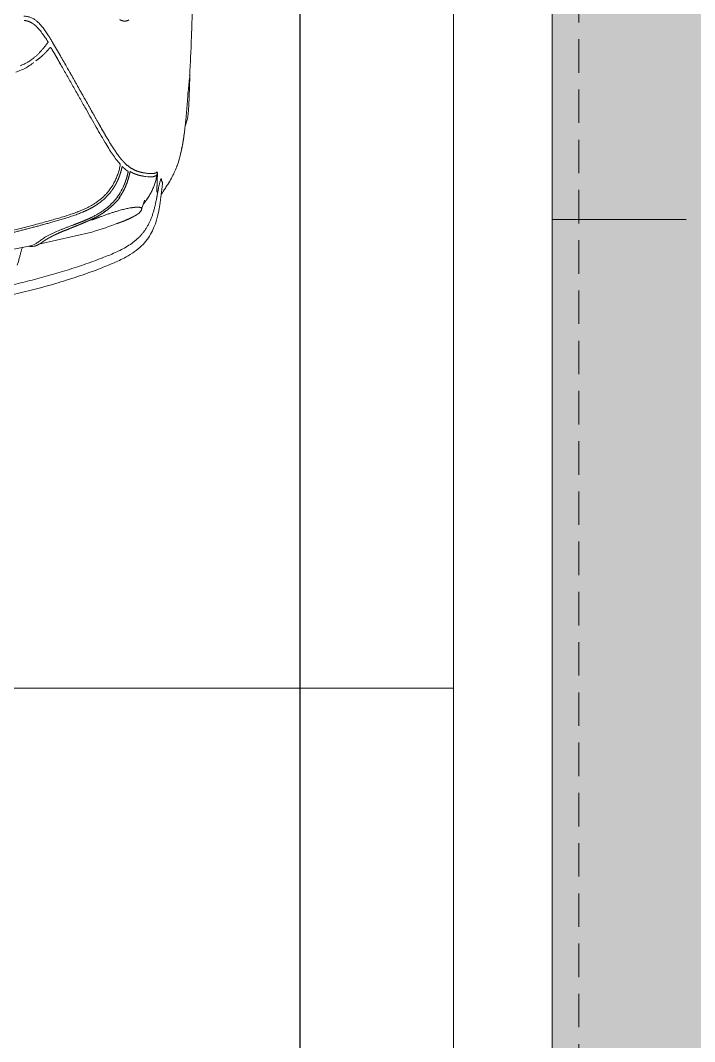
# Model space of a CAD drawing. Extents: x -2012 to 34975, y -1043 to 8321.
# Drawn here: x 33743.7 to 33869.4, y 1841.1 to 2031.6 of the extents above; entities that cross this region are included whole.
import ezdxf
from ezdxf.xclip import XClip

# ---------------------------------------------------------------- set-up
doc = ezdxf.new("R2010")
doc.units = 0
doc.header["$LTSCALE"] = 25
doc.header["$XCLIPFRAME"] = 0
doc.linetypes.add('HIDDEN', pattern=[0.375, 0.25, -0.125])
doc.layers.get('0').update_dxf_attribs({"color": 9, "lineweight": 9})
for name, color, linetype, lineweight in [('04', 9, 'Continuous', 9), ('05G', 8, 'Continuous', 9), ('06A', 9, 'Continuous', 9), ('06D', 9, 'Continuous', 9), ('E-KABLO', 7, 'Continuous', 30)]:
    doc.layers.add(name, color=color, linetype=linetype, lineweight=lineweight)

# ---------------------------------------------------------------- blocks, each defined once
blk = doc.blocks.new('p-araba-polo')
at = {"extrusion": (0, 0, -1)}
for p, q in [((3.4804, 0.8048), (3.4804, 0.8048)), ((3.6419, 0.7275), (3.6419, 0.7275)), ((3.7514, 0.624), (3.7743, 0.5251)), ((3.4392, 0.5659), (3.4392, 0.5659)), ((3.7299, 0.546), (3.7299, 0.546))]:
    blk.add_line(p, q, dxfattribs=at)
at = {"flags": 128}
for points in [[(3.6558, 0.7538), (3.6563, 0.7542), (3.6566, 0.7545), (3.6574, 0.7549)], [(3.6574, 0.7549), (3.6583, 0.7553), (3.6593, 0.7556), (3.6605, 0.7556)], [(3.7308, 0.6835), (3.732, 0.6804), (3.7332, 0.6772), (3.7345, 0.6739)]]:
    blk.add_lwpolyline(points, dxfattribs=at)
for points, degree, knots in [([(3.46, 0.8061), (3.4566, 0.8063), (3.4499, 0.8067), (3.4362, 0.8075), (3.4129, 0.8086), (3.3796, 0.8099), (3.339, 0.8111), (3.2984, 0.812), (3.2603, 0.8127), (3.226, 0.8131), (3.193, 0.8134), (3.1656, 0.8135), (3.1487, 0.8134), (3.1435, 0.8134)], 3, [0, 0, 0, 0, 0.03531, 0.070597, 0.141114, 0.269195, 0.390859, 0.518959, 0.640794, 0.737038, 0.833171, 0.948447, 1, 1, 1, 1]), ([(3.4534, 0.8065), (3.4733, 0.8062), (3.5024, 0.8054), (3.5233, 0.8042), (3.533, 0.8033), (3.5394, 0.8022), (3.5462, 0.8005), (3.5507, 0.7987), (3.5521, 0.7981)], 3, [0, 0, 0, 0, 0.418831, 0.714948, 0.835581, 0.907738, 0.972168, 1, 1, 1, 1]), ([(3.4649, 0.8058), (3.4648, 0.8058), (3.4647, 0.8058), (3.4648, 0.8058), (3.4649, 0.8058)], 3, [0, 0, 0, 0, 0.506131, 1, 1, 1, 1]), ([(3.4649, 0.8058), (3.4695, 0.8055), (3.4787, 0.8047), (3.4878, 0.8037), (3.4924, 0.8031)], 3, [0, 0, 0, 0, 0.500005, 1, 1, 1, 1]), ([(3.4924, 0.8031), (3.496, 0.8029), (3.5031, 0.8024), (3.5136, 0.8016), (3.5237, 0.8008), (3.5336, 0.8), (3.5432, 0.799), (3.5524, 0.798), (3.5613, 0.797), (3.5699, 0.7958), (3.5781, 0.7946), (3.5859, 0.7933), (3.5934, 0.7919), (3.5988, 0.7908), (3.6016, 0.7902), (3.6022, 0.7901)], 3, [0, 0, 0, 0, 0.08164, 0.163278, 0.244914, 0.326547, 0.408179, 0.489811, 0.571441, 0.653071, 0.734702, 0.816332, 0.897962, 0.979592, 1, 1, 1, 1]), ([(3.5624, 0.7968), (3.5668, 0.7963), (3.5918, 0.7928), (3.6137, 0.7881), (3.6286, 0.7825), (3.63, 0.7819)], 3, [0, 0, 0, 0, 0.15043, 0.932957, 1, 1, 1, 1]), ([(3.63, 0.782), (3.6367, 0.7793), (3.6464, 0.775), (3.6606, 0.7668), (3.6723, 0.7592), (3.6777, 0.7555), (3.6807, 0.7535), (3.6809, 0.7534)], 3, [0, 0, 0, 0, 0.436591, 0.634385, 0.751254, 0.983784, 1, 1, 1, 1]), ([(3.642, 0.7397), (3.6418, 0.7402), (3.6416, 0.7414), (3.6411, 0.7429), (3.6404, 0.7444), (3.6396, 0.7453), (3.6392, 0.7457)], 3, [0, 0, 0, 0, 0.221287, 0.461031, 0.720285, 1, 1, 1, 1]), ([(3.6423, 0.746), (3.6423, 0.746), (3.6424, 0.7459), (3.6429, 0.7458), (3.6431, 0.7458)], 3, [0, 0, 0, 0, 0.500528, 1, 1, 1, 1]), ([(3.6431, 0.7458), (3.6458, 0.7452), (3.6511, 0.7441), (3.659, 0.742), (3.6667, 0.7393), (3.6742, 0.7361), (3.6815, 0.7323), (3.6868, 0.729), (3.6897, 0.727), (3.6903, 0.7266)], 3, [0, 0, 0, 0, 0.158644, 0.317513, 0.476648, 0.636014, 0.795575, 0.955312, 1, 1, 1, 1]), ([(3.6446, 0.7452), (3.6444, 0.7453), (3.6442, 0.7453), (3.6442, 0.7453), (3.6442, 0.7453)], 3, [0, 0, 0, 0, 0.4918, 1, 1, 1, 1]), ([(3.6442, 0.7453), (3.6444, 0.7451), (3.6449, 0.7448), (3.6452, 0.7444), (3.6454, 0.7442)], 3, [0, 0, 0, 0, 0.499449, 1, 1, 1, 1]), ([(3.6454, 0.7442), (3.6457, 0.7438), (3.6464, 0.743), (3.6472, 0.7415), (3.6477, 0.7399), (3.648, 0.7386), (3.6481, 0.7379)], 3, [0, 0, 0, 0, 0.25, 0.5, 0.75, 1, 1, 1, 1]), ([(3.6684, 0.7483), (3.6668, 0.7486), (3.6637, 0.7493), (3.6595, 0.7502), (3.6562, 0.7511), (3.6538, 0.752), (3.6529, 0.7524), (3.6525, 0.7527)], 3, [0, 0, 0, 0, 0.243786, 0.487231, 0.658342, 0.829202, 1, 1, 1, 1]), ([(3.6621, 0.7555), (3.6621, 0.7555), (3.6621, 0.7555), (3.6621, 0.7555), (3.6621, 0.7555), (3.6621, 0.7555), (3.6621, 0.7555), (3.6621, 0.7555), (3.6621, 0.7555), (3.6621, 0.7555), (3.6621, 0.7555)], 5, [0, 0, 0, 0, 0, 0, 1, 1, 1, 1, 1, 1, 1, 1, 1, 1, 1]), ([(3.7276, 0.7337), (3.7256, 0.7345), (3.7215, 0.7361), (3.7152, 0.7382), (3.7088, 0.7401), (3.7024, 0.7417), (3.6959, 0.7431), (3.6916, 0.744), (3.6894, 0.7444)], 3, [0, 0, 0, 0, 0.166659, 0.333321, 0.499987, 0.666656, 0.833327, 1, 1, 1, 1]), ([(3.7009, 0.7505), (3.7197, 0.7475), (3.7493, 0.7404), (3.773, 0.7216), (3.7799, 0.7136)], 3, [0, 0, 0, 0, 0.646551, 1, 1, 1, 1]), ([(3.6409, 0.7204), (3.6411, 0.7217), (3.6415, 0.7242), (3.6417, 0.7264), (3.6419, 0.7275)], 3, [0, 0, 0, 0, 0.500012, 1, 1, 1, 1]), ([(3.6419, 0.7275), (3.642, 0.7284), (3.6422, 0.7303), (3.6423, 0.7328), (3.6424, 0.7353), (3.6423, 0.7376), (3.6421, 0.739), (3.642, 0.7397)], 3, [0, 0, 0, 0, 0.160277, 0.337825, 0.535128, 0.754926, 1, 1, 1, 1]), ([(3.6479, 0.7254), (3.6478, 0.7244), (3.6475, 0.7224), (3.6472, 0.72), (3.647, 0.7189)], 3, [0, 0, 0, 0, 0.499774, 1, 1, 1, 1]), ([(3.6481, 0.7379), (3.6483, 0.7365), (3.6487, 0.7335), (3.6482, 0.7285), (3.648, 0.7261)], 3, [0, 0, 0, 0, 0.499729, 1, 1, 1, 1]), ([(3.6589, 0.7419), (3.6589, 0.7419), (3.6589, 0.7419), (3.6589, 0.7419), (3.6589, 0.7419), (3.6589, 0.7419), (3.6589, 0.7419)], 3, [0, 0, 0, 0, 1, 1, 1, 1.000001, 1.000001, 1.000001, 1.000001]), ([(3.6634, 0.7404), (3.6634, 0.7404), (3.6634, 0.7404), (3.6634, 0.7404), (3.6634, 0.7404), (3.6634, 0.7404), (3.6634, 0.7404), (3.6634, 0.7404), (3.6634, 0.7404), (3.6634, 0.7404), (3.6634, 0.7404), (3.6634, 0.7404), (3.6634, 0.7404), (3.6634, 0.7404), (3.6634, 0.7404)], 7, [0, 0, 0, 0, 0, 0, 0, 0, 1, 1, 1, 1, 1, 1, 1, 1.000001, 1.000001, 1.000001, 1.000001, 1.000001, 1.000001, 1.000001, 1.000001]), ([(3.6797, 0.7331), (3.6797, 0.7331), (3.6797, 0.7331), (3.6797, 0.7331), (3.6797, 0.7331), (3.6797, 0.7331), (3.6797, 0.7331), (3.6797, 0.7331), (3.6797, 0.7331), (3.6797, 0.7331), (3.6797, 0.7331), (3.6797, 0.7331), (3.6797, 0.7331)], 6, [0, 0, 0, 0, 0, 0, 0, 1, 1, 1, 1, 1, 1, 1, 1, 1, 1, 1, 1, 1]), ([(3.6797, 0.7331), (3.6797, 0.7331), (3.6797, 0.7331), (3.6797, 0.7331), (3.6797, 0.7331), (3.6797, 0.7331), (3.6797, 0.7331), (3.6797, 0.7331), (3.6797, 0.7331), (3.6797, 0.7331), (3.6797, 0.7331), (3.6797, 0.7331), (3.6797, 0.7331)], 6, [0, 0, 0, 0, 0, 0, 0, 1, 1, 1, 1, 1, 1, 1, 1, 1, 1, 1, 1, 1]), ([(3.6848, 0.7302), (3.6849, 0.7301), (3.6905, 0.7267), (3.695, 0.7233), (3.6988, 0.7202), (3.6995, 0.7196)], 3, [0, 0, 0, 0, 0.284317, 0.878632, 1, 1, 1, 1]), ([(3.7621, 0.7107), (3.7607, 0.7121), (3.7579, 0.7149), (3.7533, 0.7188), (3.7485, 0.7224), (3.7436, 0.7257), (3.7384, 0.7286), (3.7331, 0.7313), (3.7294, 0.7329), (3.7276, 0.7337)], 3, [0, 0, 0, 0, 0.142965, 0.285982, 0.428979, 0.571915, 0.714754, 0.857457, 1, 1, 1, 1]), ([(3.7312, 0.7322), (3.7312, 0.7322), (3.7312, 0.7322), (3.7312, 0.7322), (3.7312, 0.7322), (3.7312, 0.7322), (3.7312, 0.7322), (3.7312, 0.7322), (3.7312, 0.7322)], 3, [0, 0, 0, 0, 0.25, 0.5, 1, 1, 1, 1, 1, 1, 1]), ([(3.7056, 0.7145), (3.7057, 0.7149), (3.7061, 0.7158), (3.7068, 0.7165), (3.7077, 0.7169), (3.7085, 0.7168), (3.709, 0.7167), (3.7091, 0.7166)], 3, [0, 0, 0, 0, 0.235288, 0.470581, 0.705875, 0.941175, 1, 1, 1, 1]), ([(3.7089, 0.7167), (3.7101, 0.7164), (3.7141, 0.7146), (3.7152, 0.7128), (3.7174, 0.7102)], 3, [0, 0, 0, 0, 0.136101, 1, 1, 1, 1]), ([(3.7311, 0.6828), (3.7305, 0.6842), (3.7293, 0.687), (3.7276, 0.691), (3.7259, 0.6947), (3.7243, 0.6981), (3.7227, 0.7012), (3.7212, 0.7039), (3.7197, 0.7063), (3.7188, 0.7076), (3.7184, 0.7083)], 3, [0, 0, 0, 0, 0.125001, 0.250002, 0.375002, 0.500002, 0.625002, 0.750002, 0.875001, 1, 1, 1, 1]), ([(3.7997, 0.6433), (3.7981, 0.6473), (3.7949, 0.6553), (3.7899, 0.6672), (3.7844, 0.6789), (3.7781, 0.6903), (3.7708, 0.7011), (3.765, 0.7075), (3.7621, 0.7107)], 3, [0, 0, 0, 0, 0.166182, 0.332514, 0.49905, 0.665821, 0.832816, 1, 1, 1, 1]), ([(3.7799, 0.7136), (3.7879, 0.7046), (3.7968, 0.6908), (3.8082, 0.6672), (3.8136, 0.654), (3.8172, 0.6448)], 3, [0, 0, 0, 0, 0.458817, 0.622395, 1, 1, 1, 1]), ([(3.6381, 0.6911), (3.6372, 0.6899), (3.6354, 0.6874), (3.6331, 0.6849), (3.632, 0.6836)], 3, [0, 0, 0, 0, 0.500029, 1, 1, 1, 1]), ([(3.706, 0.6982), (3.706, 0.6982), (3.706, 0.6982), (3.706, 0.6982), (3.706, 0.6982), (3.706, 0.6982), (3.706, 0.6982)], 3, [0, 0, 0, 0, 1, 1, 1, 1.000001, 1.000001, 1.000001, 1.000001]), ([(3.7129, 0.6693), (3.7124, 0.6709), (3.7114, 0.674), (3.7102, 0.6786), (3.709, 0.6829), (3.708, 0.6871), (3.7072, 0.691), (3.7065, 0.6948), (3.7062, 0.697), (3.706, 0.6982)], 3, [0, 0, 0, 0, 0.143178, 0.285809, 0.428387, 0.571114, 0.714004, 0.856981, 1, 1, 1, 1]), ([(3.5782, 0.6534), (3.5821, 0.6558), (3.5899, 0.6605), (3.5971, 0.6652), (3.6007, 0.6676)], 3, [0, 0, 0, 0, 0.500144, 1, 1, 1, 1]), ([(3.6063, 0.6624), (3.6096, 0.6647), (3.6161, 0.6692), (3.6216, 0.6739), (3.6243, 0.6762)], 3, [0, 0, 0, 0, 0.500136, 1, 1, 1, 1]), ([(3.6243, 0.6762), (3.6245, 0.6764), (3.6249, 0.6768), (3.6263, 0.6769), (3.6273, 0.6767), (3.6278, 0.6766)], 3, [0, 0, 0, 0, 0.33657, 0.664105, 1, 1, 1, 1]), ([(3.6278, 0.6766), (3.6305, 0.676), (3.6359, 0.6747), (3.644, 0.6721), (3.652, 0.6689), (3.6599, 0.6651), (3.6675, 0.6606), (3.6722, 0.6571), (3.6746, 0.6553)], 3, [0, 0, 0, 0, 0.159308, 0.322994, 0.489699, 0.658429, 0.828591, 1, 1, 1, 1]), ([(3.6289, 0.6804), (3.631, 0.6799), (3.6352, 0.679), (3.6415, 0.6772), (3.6476, 0.6751), (3.6516, 0.6734), (3.6536, 0.6726)], 3, [0, 0, 0, 0, 0.250006, 0.500007, 0.750006, 1, 1, 1, 1]), ([(3.6843, 0.6769), (3.685, 0.6764), (3.6864, 0.6754), (3.6877, 0.6744), (3.6884, 0.6739)], 3, [0, 0, 0, 0, 0.500012, 1, 1, 1, 1]), ([(3.7084, 0.649), (3.7071, 0.6507), (3.7044, 0.6541), (3.7001, 0.6589), (3.6955, 0.6634), (3.6922, 0.6663), (3.6906, 0.6677)], 3, [0, 0, 0, 0, 0.250005, 0.500006, 0.750004, 1, 1, 1, 1]), ([(3.7233, 0.6387), (3.7225, 0.6408), (3.7209, 0.645), (3.7187, 0.6513), (3.7166, 0.6574), (3.7147, 0.6635), (3.7135, 0.6673), (3.7129, 0.6693)], 3, [0, 0, 0, 0, 0.200275, 0.400507, 0.60049, 0.800241, 1, 1, 1, 1]), ([(3.7349, 0.6727), (3.7343, 0.6745), (3.733, 0.6779), (3.7317, 0.6811), (3.7311, 0.6828)], 3, [0, 0, 0, 0, 0.495547, 1, 1, 1, 1]), ([(3.513, 0.6163), (3.5186, 0.6194), (3.5299, 0.6257), (3.5464, 0.6351), (3.5626, 0.6443), (3.573, 0.6504), (3.5782, 0.6534)], 3, [0, 0, 0, 0, 0.250068, 0.500042, 0.750043, 1, 1, 1, 1]), ([(3.5181, 0.6106), (3.5237, 0.6138), (3.535, 0.6202), (3.5515, 0.6295), (3.5678, 0.6388), (3.5782, 0.645), (3.5834, 0.648)], 3, [0, 0, 0, 0, 0.250003, 0.500002, 0.750004, 1, 1, 1, 1]), ([(3.5834, 0.648), (3.5874, 0.6504), (3.5954, 0.6552), (3.6027, 0.66), (3.6063, 0.6624)], 3, [0, 0, 0, 0, 0.500076, 1, 1, 1, 1]), ([(3.6746, 0.6553), (3.6762, 0.654), (3.6794, 0.6513), (3.6839, 0.647), (3.6882, 0.6424), (3.6922, 0.6376), (3.6959, 0.6326), (3.6993, 0.6274), (3.7024, 0.622), (3.7054, 0.6165), (3.7081, 0.6109), (3.7098, 0.6071), (3.7106, 0.6052)], 3, [0, 0, 0, 0, 0.099992, 0.199992, 0.299988, 0.399982, 0.499978, 0.599981, 0.699987, 0.79999, 0.899989, 1, 1, 1, 1]), ([(3.6769, 0.6587), (3.6787, 0.6573), (3.6822, 0.6544), (3.6872, 0.6496), (3.6918, 0.6446), (3.6961, 0.6393), (3.6987, 0.6355), (3.7, 0.6336)], 3, [0, 0, 0, 0, 0.199996, 0.399992, 0.599991, 0.799994, 1, 1, 1, 1]), ([(3.7233, 0.6248), (3.7222, 0.6269), (3.72, 0.6311), (3.7164, 0.6372), (3.7126, 0.6433), (3.7098, 0.6471), (3.7084, 0.649)], 3, [0, 0, 0, 0, 0.250171, 0.500217, 0.75015, 1, 1, 1, 1]), ([(3.8968, 0), (3.8968, 0.0121), (3.8967, 0.0363), (3.8959, 0.0725), (3.8947, 0.1088), (3.893, 0.145), (3.8908, 0.1812), (3.888, 0.2174), (3.8847, 0.2535), (3.8808, 0.2896), (3.8764, 0.3256), (3.8712, 0.3615), (3.8654, 0.3973), (3.8588, 0.4329), (3.8515, 0.4685), (3.8433, 0.5038), (3.8341, 0.5389), (3.824, 0.5737), (3.8128, 0.6082), (3.8043, 0.6309), (3.8001, 0.6422)], 3, [0, 0, 0, 0, 0.055558, 0.111113, 0.166668, 0.222224, 0.277781, 0.333337, 0.388894, 0.44445, 0.500005, 0.55556, 0.611116, 0.666671, 0.722227, 0.777783, 0.833339, 0.888892, 0.944445, 1, 1, 1, 1]), ([(3.8174, 0.6444), (3.8199, 0.638), (3.8249, 0.6251), (3.8318, 0.6056), (3.8384, 0.5859), (3.8446, 0.566), (3.8505, 0.5459), (3.856, 0.5257), (3.8613, 0.5053), (3.8662, 0.4849), (3.8708, 0.4643), (3.8752, 0.4436), (3.8792, 0.4228), (3.883, 0.4019), (3.8866, 0.3809), (3.8899, 0.3599), (3.893, 0.3389), (3.8958, 0.3178), (3.8985, 0.2966), (3.9009, 0.2755), (3.9031, 0.2543), (3.9051, 0.2331), (3.9069, 0.2119), (3.9086, 0.1907), (3.91, 0.1695), (3.9113, 0.1483), (3.9123, 0.1271), (3.9133, 0.1059), (3.914, 0.0847), (3.9146, 0.0635), (3.915, 0.0423), (3.9152, 0.0212), (3.9153, 0.0071), (3.9153, 0)], 3, [0, 0, 0, 0, 0.031503, 0.063111, 0.094824, 0.126637, 0.158547, 0.190546, 0.222628, 0.254786, 0.287011, 0.319297, 0.351636, 0.384021, 0.416445, 0.448899, 0.481372, 0.513858, 0.546357, 0.578861, 0.611362, 0.643854, 0.676332, 0.708795, 0.741239, 0.773662, 0.806063, 0.838441, 0.870794, 0.903125, 0.935433, 0.967723, 1, 1, 1, 1]), ([(3.4347, 0.5721), (3.4414, 0.5759), (3.4547, 0.5834), (3.4744, 0.5945), (3.4939, 0.6055), (3.5066, 0.6127), (3.513, 0.6163)], 3, [0, 0, 0, 0, 0.250088, 0.500081, 0.750046, 1, 1, 1, 1]), ([(3.4392, 0.5659), (3.4459, 0.5697), (3.4593, 0.5774), (3.4791, 0.5886), (3.4988, 0.5997), (3.5116, 0.607), (3.5181, 0.6106)], 3, [0, 0, 0, 0, 0.250005, 0.499995, 0.750003, 1, 1, 1, 1]), ([(3.7106, 0.6052), (3.7118, 0.6022), (3.7143, 0.5961), (3.7176, 0.5868), (3.7208, 0.5771), (3.7239, 0.567), (3.7269, 0.5567), (3.7289, 0.5496), (3.7299, 0.546)], 3, [0, 0, 0, 0, 0.155616, 0.31525, 0.479141, 0.64759, 0.821014, 1, 1, 1, 1]), ([(3.7141, 0.6071), (3.7152, 0.6043), (3.7175, 0.5987), (3.7205, 0.5902), (3.7234, 0.5816), (3.7261, 0.573), (3.7287, 0.5643), (3.7312, 0.5556), (3.7328, 0.5498), (3.7337, 0.5469)], 3, [0, 0, 0, 0, 0.14264, 0.285361, 0.428172, 0.571059, 0.714003, 0.856988, 1, 1, 1, 1]), ([(3.3853, 0.5429), (3.3873, 0.5442), (3.3915, 0.5468), (3.3997, 0.5518), (3.4101, 0.5579), (3.4204, 0.5638), (3.4274, 0.5679), (3.4315, 0.5702), (3.4335, 0.5714), (3.4347, 0.5721)], 3, [0, 0, 0, 0, 0.124906, 0.24985, 0.49985, 0.749925, 0.874966, 0.92498, 1, 1, 1, 1]), ([(3.7468, 0.5666), (3.7461, 0.5684), (3.7447, 0.5719), (3.7426, 0.5774), (3.7405, 0.583), (3.7391, 0.5868), (3.7384, 0.5887)], 3, [0, 0, 0, 0, 0.249816, 0.499724, 0.749781, 1, 1, 1, 1]), ([(3.4089, 0.5484), (3.414, 0.5514), (3.4241, 0.5573), (3.4341, 0.563), (3.4392, 0.5659)], 3, [0, 0, 0, 0, 0.499997, 1, 1, 1, 1]), ([(3.4212, 0.5643), (3.4212, 0.5643), (3.4212, 0.5643), (3.4212, 0.5643), (3.4212, 0.5643), (3.4212, 0.5643), (3.4212, 0.5643)], 3, [0, 0, 0, 0, 1, 1, 1, 1, 1, 1, 1]), ([(3.4212, 0.5643), (3.4212, 0.5643), (3.4212, 0.5643), (3.4212, 0.5643), (3.4212, 0.5643), (3.4212, 0.5643), (3.4212, 0.5643)], 3, [0, 0, 0, 0, 1, 1, 1, 1, 1, 1, 1]), ([(3.3572, 0.5202), (3.3577, 0.5208), (3.3587, 0.522), (3.3608, 0.5242), (3.3635, 0.5269), (3.367, 0.5299), (3.3705, 0.5327), (3.3741, 0.5354), (3.379, 0.5388), (3.3828, 0.5413), (3.3853, 0.5429)], 3, [0, 0, 0, 0, 0.060335, 0.124578, 0.249278, 0.374233, 0.499321, 0.624409, 0.749543, 1, 1, 1, 1]), ([(3.3918, 0.5389), (3.3904, 0.5381), (3.3878, 0.5363), (3.3839, 0.5336), (3.38, 0.5308), (3.3763, 0.528), (3.3729, 0.5252), (3.3698, 0.5223), (3.3668, 0.5193), (3.365, 0.517), (3.3641, 0.5159)], 3, [0, 0, 0, 0, 0.135189, 0.270177, 0.404927, 0.539624, 0.654876, 0.770059, 0.885089, 1, 1, 1, 1]), ([(3.4273, 0.5145), (3.4262, 0.516), (3.4239, 0.5188), (3.4208, 0.522), (3.4183, 0.5245), (3.4164, 0.5263), (3.4145, 0.5281), (3.4126, 0.5298), (3.4107, 0.5315), (3.4088, 0.5331), (3.4068, 0.5347), (3.4049, 0.5363), (3.403, 0.5378), (3.4015, 0.539), (3.4005, 0.5397), (3.4, 0.5401), (3.3996, 0.5405), (3.3991, 0.5408), (3.3986, 0.5412), (3.3981, 0.5416), (3.3976, 0.542), (3.3973, 0.5422), (3.3971, 0.5423)], 3, [0, 0, 0, 0, 0.127806, 0.254933, 0.318226, 0.381331, 0.444235, 0.506923, 0.569381, 0.631599, 0.69357, 0.755292, 0.816773, 0.878031, 0.893313, 0.908584, 0.923844, 0.939093, 0.954332, 0.969563, 0.984785, 1, 1, 1, 1]), ([(3.403, 0.5378), (3.403, 0.5378), (3.403, 0.5378), (3.403, 0.5378), (3.403, 0.5378), (3.403, 0.5378), (3.403, 0.5378)], 3, [0, 0, 0, 0, 1, 1, 1, 1, 1, 1, 1]), ([(3.403, 0.5378), (3.403, 0.5378), (3.403, 0.5378), (3.403, 0.5378), (3.403, 0.5378), (3.403, 0.5378), (3.403, 0.5378), (3.403, 0.5378), (3.403, 0.5378), (3.403, 0.5378), (3.403, 0.5378), (3.403, 0.5378), (3.403, 0.5378), (3.403, 0.5378), (3.403, 0.5378)], 7, [0, 0, 0, 0, 0, 0, 0, 0, 1, 1, 1, 1, 1, 1, 1, 1, 1, 1, 1, 1, 1, 1, 1]), ([(3.4092, 0.5441), (3.4087, 0.5445), (3.4078, 0.5452), (3.4071, 0.5465), (3.4076, 0.5476), (3.4085, 0.5481), (3.4089, 0.5484)], 3, [0, 0, 0, 0, 0.263807, 0.500052, 0.736261, 1, 1, 1, 1]), ([(3.7299, 0.546), (3.7326, 0.5363), (3.7381, 0.5169), (3.7456, 0.4877), (3.7529, 0.4583), (3.7597, 0.4288), (3.7661, 0.3992), (3.7721, 0.3696), (3.7777, 0.3398), (3.7828, 0.31), (3.7875, 0.2801), (3.7918, 0.2501), (3.7957, 0.2201), (3.7992, 0.19), (3.8022, 0.1598), (3.8038, 0.1397), (3.8047, 0.1296)], 3, [0, 0, 0, 0, 0.071461, 0.142913, 0.214376, 0.285822, 0.357282, 0.428734, 0.500167, 0.571583, 0.64299, 0.714393, 0.785796, 0.857198, 0.928599, 1, 1, 1, 1]), ([(3.767, 0.5281), (3.7664, 0.5289), (3.7652, 0.5307), (3.763, 0.5338), (3.7607, 0.5375), (3.7581, 0.5419), (3.7563, 0.5454), (3.7554, 0.5472)], 3, [0, 0, 0, 0, 0.200624, 0.400934, 0.600937, 0.800584, 1, 1, 1, 1]), ([(3.3483, 0.4967), (3.3484, 0.4979), (3.3487, 0.5002), (3.3495, 0.5047), (3.351, 0.5099), (3.3533, 0.5145), (3.3554, 0.5178), (3.3566, 0.5194), (3.3572, 0.5202)], 3, [0, 0, 0, 0, 0.125989, 0.249779, 0.499456, 0.749332, 0.870647, 1, 1, 1, 1]), ([(3.4331, 0.5064), (3.4331, 0.5064), (3.4322, 0.5078), (3.4303, 0.5106), (3.4283, 0.5132), (3.4273, 0.5145)], 3, [0, 0, 0, 0, 0.000023, 0.502974, 1, 1, 1, 1]), ([(3.7735, 0.5185), (3.773, 0.5194), (3.7719, 0.5212), (3.7697, 0.5243), (3.7679, 0.5268), (3.767, 0.5281)], 3, [0, 0, 0, 0, 0.333348, 0.666684, 1, 1, 1, 1]), ([(3.7735, 0.5185), (3.774, 0.5176), (3.7749, 0.5159), (3.7763, 0.5127), (3.777, 0.5104), (3.7773, 0.5088)], 3, [0, 0, 0, 0, 0.253002, 0.505984, 1, 1, 1, 1]), ([(3.4331, 0.5064), (3.434, 0.5049), (3.4358, 0.502), (3.4373, 0.4989), (3.4381, 0.4974)], 3, [0, 0, 0, 0, 0.504884, 1, 1, 1, 1]), ([(3.4381, 0.4974), (3.4373, 0.4989), (3.4358, 0.502), (3.434, 0.5049), (3.4331, 0.5064)], 3, [0, 0, 0, 0, 0.494609, 1, 1, 1, 1]), ([(3.4381, 0.4974), (3.4386, 0.4963), (3.4397, 0.4941), (3.4405, 0.4918), (3.441, 0.4906)], 3, [0, 0, 0, 0, 0.498968, 1, 1, 1, 1]), ([(3.441, 0.4906), (3.4405, 0.4918), (3.4397, 0.4941), (3.4386, 0.4963), (3.4381, 0.4974)], 3, [0, 0, 0, 0, 0.501096, 1, 1, 1, 1]), ([(3.7771, 0.5097), (3.7824, 0.4843), (3.7966, 0.4088), (3.8141, 0.2823), (3.8225, 0.1806), (3.8251, 0.1297)], 3, [0, 0, 0, 0, 0.20268, 0.601651, 1, 1, 1, 1]), ([(3.7818, 0.4936), (3.7825, 0.4933), (3.784, 0.4928), (3.7865, 0.492), (3.7894, 0.4913), (3.7925, 0.4905), (3.7958, 0.4896), (3.7992, 0.4888), (3.8027, 0.4879), (3.8063, 0.4869), (3.8099, 0.4858), (3.8122, 0.4849), (3.8134, 0.4845)], 3, [0, 0, 0, 0, 0.099513, 0.199085, 0.298757, 0.398601, 0.498624, 0.598776, 0.698998, 0.799265, 0.899601, 1, 1, 1, 1])]:
    blk.add_open_spline(points, degree=degree, knots=knots)
for points, degree in [([(3.4597, 0.8061), (3.4598, 0.8061), (3.4598, 0.8061), (3.4599, 0.8061), (3.4599, 0.8061), (3.46, 0.8061), (3.46, 0.8061)], 6), ([(3.4645, 0.8058), (3.4646, 0.8058), (3.4647, 0.8058), (3.4648, 0.8058), (3.4649, 0.8058)], 4), ([(3.4646, 0.8058), (3.4646, 0.8058), (3.4647, 0.8058), (3.4648, 0.8058), (3.4649, 0.8058)], 4), ([(3.4646, 0.8058), (3.4646, 0.8058), (3.4647, 0.8058), (3.4648, 0.8058), (3.4648, 0.8058), (3.4649, 0.8058), (3.4649, 0.8058)], 6), ([(3.4646, 0.8058), (3.4646, 0.8058), (3.4646, 0.8058), (3.4646, 0.8058)], 3), ([(3.4646, 0.8058), (3.4646, 0.8058), (3.4647, 0.8058), (3.4647, 0.8058), (3.4648, 0.8058), (3.4649, 0.8058), (3.4649, 0.8058)], 6), ([(3.4649, 0.8058), (3.4648, 0.8058), (3.4648, 0.8058), (3.4647, 0.8058), (3.4647, 0.8058), (3.4648, 0.8058), (3.4649, 0.8058)], 6), ([(3.6392, 0.7457), (3.6404, 0.7445), (3.6411, 0.7432), (3.6416, 0.7416), (3.642, 0.7397)], 4), ([(3.6417, 0.7463), (3.6412, 0.7464), (3.6407, 0.7463), (3.6403, 0.746), (3.64, 0.7457)], 4), ([(3.6417, 0.7463), (3.6412, 0.7464), (3.6407, 0.7463), (3.6403, 0.746), (3.64, 0.7457)], 4), ([(3.6423, 0.746), (3.6422, 0.746), (3.6421, 0.7461), (3.642, 0.7461), (3.6419, 0.7462), (3.6417, 0.7463)], 5), ([(3.6417, 0.7463), (3.6478, 0.746), (3.6532, 0.7455), (3.6589, 0.7454), (3.665, 0.7455), (3.6714, 0.7451), (3.6769, 0.7448)], 6), ([(3.6769, 0.7448), (3.6714, 0.7451), (3.665, 0.7455), (3.6589, 0.7454), (3.6532, 0.7455), (3.6478, 0.746), (3.6417, 0.7463)], 6), ([(3.6417, 0.7463), (3.6419, 0.7462), (3.6421, 0.7461), (3.6423, 0.746)], 3), ([(3.6441, 0.7453), (3.6442, 0.7453), (3.6443, 0.7453), (3.6443, 0.7453), (3.6444, 0.7453), (3.6445, 0.7453), (3.6446, 0.7452)], 6), ([(3.6446, 0.7452), (3.6445, 0.7453), (3.6444, 0.7453), (3.6444, 0.7453), (3.6443, 0.7453), (3.6442, 0.7453), (3.6441, 0.7453)], 6), ([(3.6446, 0.7452), (3.6444, 0.7453), (3.6443, 0.7453), (3.6442, 0.7453), (3.6442, 0.7453), (3.6442, 0.7453), (3.6442, 0.7453)], 6), ([(3.6442, 0.7453), (3.6445, 0.7451), (3.6448, 0.7449), (3.645, 0.7447), (3.6452, 0.7445), (3.6454, 0.7442)], 5), ([(3.6454, 0.7442), (3.6465, 0.743), (3.6473, 0.7416), (3.6478, 0.74), (3.6481, 0.7379)], 4), ([(3.6525, 0.7527), (3.6519, 0.7531), (3.6517, 0.7534), (3.652, 0.7536), (3.6524, 0.7538), (3.653, 0.7538), (3.6537, 0.7539), (3.6543, 0.7539)], 7), ([(3.6543, 0.7539), (3.6546, 0.7539), (3.6548, 0.7539), (3.655, 0.7539), (3.6553, 0.7539), (3.6555, 0.7539), (3.6557, 0.7539), (3.656, 0.7539)], 7), ([(3.6543, 0.7539), (3.6549, 0.7539), (3.6554, 0.7539), (3.656, 0.7539)], 3), ([(3.6613, 0.7556), (3.661, 0.7556), (3.6607, 0.7557), (3.6604, 0.7557), (3.66, 0.7556), (3.6597, 0.7556)], 5), ([(3.6598, 0.755), (3.6598, 0.7551), (3.6599, 0.7551), (3.6599, 0.7552), (3.66, 0.7552), (3.6601, 0.7553)], 5), ([(3.6606, 0.7556), (3.6608, 0.7556), (3.6612, 0.7556), (3.6617, 0.7556)], 3), ([(3.6613, 0.7556), (3.6615, 0.7556), (3.6616, 0.7556), (3.6618, 0.7556), (3.6619, 0.7556), (3.6621, 0.7555)], 5), ([(3.6621, 0.7555), (3.6618, 0.7556), (3.6616, 0.7556), (3.6613, 0.7556)], 3), ([(3.6616, 0.7556), (3.6747, 0.7543), (3.6879, 0.7526), (3.7009, 0.7505)], 3), ([(3.662, 0.7555), (3.662, 0.7555), (3.662, 0.7555), (3.662, 0.7555), (3.662, 0.7555), (3.6621, 0.7555)], 5), ([(3.6622, 0.7555), (3.6621, 0.7555), (3.6621, 0.7555), (3.6621, 0.7555), (3.6621, 0.7555), (3.6621, 0.7555)], 5), ([(3.6621, 0.7555), (3.6621, 0.7555), (3.6621, 0.7555), (3.6622, 0.7555)], 3), ([(3.6621, 0.7555), (3.6621, 0.7555), (3.6621, 0.7555), (3.6621, 0.7555)], 3), ([(3.6684, 0.7483), (3.6684, 0.7483), (3.6684, 0.7483), (3.6684, 0.7483), (3.6684, 0.7483), (3.6684, 0.7483), (3.6684, 0.7483)], 6), ([(3.6684, 0.7483), (3.6754, 0.7469), (3.6824, 0.7458), (3.6894, 0.7444)], 3), ([(3.6894, 0.7444), (3.6864, 0.745), (3.6834, 0.7455), (3.6803, 0.7461), (3.6774, 0.7466), (3.6744, 0.7472), (3.6714, 0.7477), (3.6684, 0.7483)], 7), ([(3.6894, 0.7444), (3.6894, 0.7444), (3.6894, 0.7444), (3.6894, 0.7444), (3.6894, 0.7444), (3.6894, 0.7444), (3.6894, 0.7444)], 6), ([(3.6894, 0.7444), (3.6894, 0.7444), (3.6894, 0.7444), (3.6894, 0.7444), (3.6894, 0.7444), (3.6894, 0.7444), (3.6894, 0.7444)], 6), ([(3.681, 0.7324), (3.6807, 0.7326), (3.6804, 0.7328), (3.6801, 0.7329), (3.6797, 0.7331)], 4), ([(3.6871, 0.7287), (3.6865, 0.7291), (3.6859, 0.7295), (3.6853, 0.7299)], 3), ([(3.6409, 0.7204), (3.6395, 0.7132), (3.6375, 0.7045), (3.6326, 0.6959), (3.6246, 0.6873)], 4), ([(3.647, 0.7189), (3.6462, 0.7147), (3.6452, 0.7101), (3.6437, 0.7052), (3.6416, 0.7003), (3.6385, 0.6952)], 5), ([(3.6918, 0.7222), (3.6912, 0.7225), (3.6992, 0.7195), (3.7089, 0.7167)], 3), ([(3.692, 0.7221), (3.6919, 0.7222), (3.6919, 0.7222), (3.6918, 0.7222)], 3), ([(3.706, 0.6982), (3.7053, 0.7028), (3.705, 0.7068), (3.7049, 0.7101), (3.7051, 0.7127), (3.7056, 0.7145)], 5), ([(3.7056, 0.7145), (3.706, 0.7157), (3.7065, 0.7165), (3.7072, 0.7169), (3.708, 0.717), (3.709, 0.7166)], 5), ([(3.7184, 0.7083), (3.7181, 0.7089), (3.7179, 0.7094), (3.7176, 0.7099), (3.7173, 0.7104), (3.7169, 0.7108)], 5), ([(3.7184, 0.7083), (3.7181, 0.7089), (3.7179, 0.7094), (3.7176, 0.7099), (3.7173, 0.7104), (3.7169, 0.7108)], 5), ([(3.7184, 0.7083), (3.7205, 0.7053), (3.7229, 0.7012), (3.7256, 0.6959), (3.7283, 0.6897), (3.7311, 0.6828)], 5), ([(3.3551, 0.6757), (3.3569, 0.679), (3.358, 0.6825), (3.3585, 0.6859), (3.3577, 0.6895), (3.3555, 0.6929)], 5), ([(3.6246, 0.6873), (3.62, 0.6823), (3.6144, 0.6773), (3.6078, 0.6724), (3.6007, 0.6676)], 4), ([(3.632, 0.6836), (3.6327, 0.6844), (3.6334, 0.6851), (3.634, 0.6859), (3.6347, 0.6866), (3.6353, 0.6874)], 5), ([(3.6351, 0.702), (3.6351, 0.702), (3.6351, 0.702), (3.6351, 0.702)], 3), ([(3.6353, 0.6874), (3.6359, 0.6881), (3.6365, 0.6889), (3.6371, 0.6896), (3.6376, 0.6904), (3.6381, 0.6911)], 5), ([(3.6381, 0.6911), (3.6382, 0.6912), (3.6383, 0.6913), (3.6383, 0.6914), (3.6385, 0.6914), (3.6386, 0.6915), (3.6388, 0.6915)], 6), ([(3.6843, 0.6769), (3.676, 0.6824), (3.6671, 0.687), (3.6578, 0.6905), (3.6482, 0.6931), (3.6385, 0.6952)], 5), ([(3.6388, 0.6915), (3.639, 0.6915), (3.6392, 0.6915), (3.6394, 0.6915), (3.6396, 0.6914), (3.6399, 0.6914), (3.6402, 0.6913)], 6), ([(3.6401, 0.6913), (3.6401, 0.6914), (3.6401, 0.6914), (3.6402, 0.6914), (3.6402, 0.6914), (3.6402, 0.6914), (3.6402, 0.6913)], 6), ([(3.6402, 0.6913), (3.6451, 0.6902), (3.65, 0.6889), (3.6548, 0.6874), (3.6596, 0.6856), (3.6642, 0.6837)], 5), ([(3.6289, 0.6804), (3.6292, 0.6807), (3.6295, 0.6811), (3.6299, 0.6814), (3.6302, 0.6817), (3.6305, 0.682)], 5), ([(3.6536, 0.6726), (3.6489, 0.6747), (3.644, 0.6765), (3.639, 0.678), (3.634, 0.6793), (3.6289, 0.6804)], 5), ([(3.629, 0.6763), (3.629, 0.6763), (3.629, 0.6763), (3.629, 0.6763), (3.629, 0.6763), (3.629, 0.6763), (3.629, 0.6763)], 6), ([(3.629, 0.6763), (3.629, 0.6763), (3.629, 0.6763), (3.629, 0.6763), (3.629, 0.6763), (3.629, 0.6763), (3.629, 0.6763), (3.629, 0.6763)], 7), ([(3.629, 0.6763), (3.629, 0.6763), (3.629, 0.6763), (3.629, 0.6763), (3.629, 0.6763)], 4), ([(3.629, 0.6763), (3.629, 0.6763), (3.629, 0.6763), (3.629, 0.6763), (3.629, 0.6763)], 4), ([(3.6305, 0.682), (3.6308, 0.6823), (3.6311, 0.6827), (3.6314, 0.683), (3.6317, 0.6833), (3.632, 0.6836)], 5), ([(3.6657, 0.6664), (3.6634, 0.6678), (3.661, 0.6691), (3.6586, 0.6703), (3.6561, 0.6715), (3.6536, 0.6726)], 5), ([(3.6641, 0.6836), (3.6642, 0.6837), (3.6642, 0.6838), (3.6642, 0.6838), (3.6642, 0.6838), (3.6642, 0.6837), (3.6642, 0.6837)], 6), ([(3.6642, 0.6837), (3.6737, 0.6797), (3.6827, 0.6743), (3.6906, 0.6678)], 3), ([(3.6884, 0.6739), (3.6876, 0.6745), (3.6868, 0.6751), (3.6859, 0.6757), (3.6851, 0.6763), (3.6843, 0.6769)], 5), ([(3.6871, 0.6763), (3.6934, 0.6709), (3.7003, 0.6645), (3.7071, 0.657), (3.7131, 0.649), (3.7183, 0.6407)], 5), ([(3.6905, 0.6677), (3.6906, 0.6677), (3.6906, 0.6678), (3.6906, 0.6678), (3.6906, 0.6678), (3.6906, 0.6677), (3.6906, 0.6677)], 6), ([(3.7311, 0.6828), (3.731, 0.683), (3.7309, 0.6833), (3.7307, 0.6836), (3.7306, 0.6839), (3.7305, 0.6842)], 5), ([(3.7311, 0.6828), (3.731, 0.683), (3.7309, 0.6833), (3.7307, 0.6836), (3.7306, 0.6839), (3.7305, 0.6842)], 5), ([(3.7311, 0.6828), (3.732, 0.6804), (3.7329, 0.678), (3.7339, 0.6755), (3.7348, 0.673), (3.7357, 0.6704)], 5), ([(3.7346, 0.6735), (3.7406, 0.6572), (3.7462, 0.6408), (3.7514, 0.624)], 3), ([(3.5782, 0.6534), (3.5628, 0.6443), (3.5465, 0.6352), (3.5299, 0.6258), (3.513, 0.6163)], 4), ([(3.6769, 0.6587), (3.6748, 0.6604), (3.6726, 0.662), (3.6704, 0.6636), (3.6681, 0.665), (3.6657, 0.6664)], 5), ([(3.708, 0.649), (3.708, 0.649), (3.7081, 0.6491), (3.7081, 0.6491), (3.7082, 0.6491), (3.7082, 0.6491), (3.7082, 0.6491)], 6), ([(3.7082, 0.6491), (3.7083, 0.6492), (3.7084, 0.6492), (3.7084, 0.6492), (3.7084, 0.6491), (3.7084, 0.6491), (3.7084, 0.649)], 6), ([(3.7141, 0.6071), (3.7117, 0.6127), (3.7092, 0.6181), (3.7064, 0.6235), (3.7034, 0.6286), (3.7, 0.6336)], 5), ([(3.7273, 0.624), (3.7257, 0.6274), (3.7239, 0.6308), (3.7222, 0.6341), (3.7203, 0.6374), (3.7183, 0.6407)], 5), ([(3.7289, 0.624), (3.7277, 0.627), (3.7266, 0.63), (3.7255, 0.633), (3.7244, 0.6358), (3.7233, 0.6387)], 5), ([(3.7289, 0.624), (3.7277, 0.627), (3.7266, 0.63), (3.7255, 0.633), (3.7244, 0.6358), (3.7233, 0.6387)], 5), ([(3.7997, 0.6433), (3.7998, 0.6429), (3.7999, 0.6426), (3.8001, 0.6422)], 3), ([(3.8001, 0.6422), (3.7999, 0.6426), (3.7998, 0.6429), (3.7997, 0.6433)], 3), ([(3.8175, 0.6441), (3.8175, 0.6442), (3.8175, 0.6443), (3.8175, 0.6443), (3.8174, 0.6444)], 4), ([(3.8174, 0.6444), (3.8174, 0.6444), (3.8175, 0.6443), (3.8175, 0.6442), (3.8175, 0.6442)], 4), ([(3.513, 0.6163), (3.4939, 0.6055), (3.4745, 0.5946), (3.4547, 0.5835), (3.4347, 0.5721)], 4), ([(3.7233, 0.6248), (3.7268, 0.6177), (3.73, 0.6105), (3.7329, 0.6032), (3.7357, 0.5959), (3.7384, 0.5887)], 5), ([(3.7286, 0.624), (3.7282, 0.624), (3.7277, 0.624), (3.7273, 0.624)], 3), ([(3.7286, 0.624), (3.7283, 0.624), (3.7281, 0.624), (3.7278, 0.624), (3.7276, 0.624), (3.7273, 0.624)], 5), ([(3.7446, 0.5831), (3.742, 0.5897), (3.7394, 0.5965), (3.7366, 0.6034), (3.7337, 0.6103), (3.7306, 0.6172), (3.7273, 0.624)], 6), ([(3.7289, 0.624), (3.7289, 0.624), (3.7288, 0.624), (3.7288, 0.624), (3.7287, 0.624), (3.7286, 0.624), (3.7286, 0.624)], 6), ([(3.7289, 0.624), (3.7288, 0.624), (3.7287, 0.624), (3.7286, 0.624)], 3), ([(3.4561, 0.5842), (3.4561, 0.5842), (3.4561, 0.5842), (3.4561, 0.5842)], 3), ([(3.4561, 0.5842), (3.4561, 0.5842), (3.4561, 0.5842), (3.4561, 0.5842), (3.4561, 0.5842), (3.4561, 0.5842)], 5), ([(3.7382, 0.5889), (3.7383, 0.5889), (3.7384, 0.5889), (3.7384, 0.5889), (3.7384, 0.5888), (3.7384, 0.5888), (3.7384, 0.5887)], 6), ([(3.7644, 0.5402), (3.7622, 0.5439), (3.7597, 0.5484), (3.7569, 0.5538), (3.7539, 0.5602), (3.7508, 0.5674), (3.7478, 0.5751), (3.7446, 0.5831)], 7), ([(3.4392, 0.5659), (3.4349, 0.5635), (3.4306, 0.561), (3.4262, 0.5585), (3.4219, 0.556), (3.4176, 0.5535), (3.4133, 0.551), (3.4089, 0.5484)], 7), ([(3.412, 0.559), (3.412, 0.559), (3.412, 0.559), (3.412, 0.559)], 3), ([(3.412, 0.559), (3.412, 0.559), (3.412, 0.559), (3.412, 0.559), (3.412, 0.559), (3.412, 0.559)], 5), ([(3.7464, 0.567), (3.7465, 0.567), (3.7465, 0.567), (3.7465, 0.567), (3.7465, 0.567), (3.7465, 0.567), (3.7466, 0.567)], 6), ([(3.7466, 0.567), (3.7467, 0.5669), (3.7467, 0.5669), (3.7468, 0.5668), (3.7468, 0.5668), (3.7468, 0.5667), (3.7468, 0.5666)], 6), ([(3.7468, 0.5668), (3.7497, 0.5596), (3.7526, 0.5529), (3.7553, 0.5475)], 3), ([(3.3918, 0.5389), (3.3927, 0.5395), (3.3935, 0.5401), (3.3944, 0.5406), (3.3953, 0.5412), (3.3962, 0.5418), (3.3971, 0.5423)], 6), ([(3.3971, 0.5423), (3.3972, 0.5424), (3.3972, 0.5424), (3.3973, 0.5424)], 3), ([(3.3973, 0.5424), (3.3972, 0.5424), (3.3972, 0.5424), (3.3972, 0.5424), (3.3972, 0.5424), (3.3972, 0.5423), (3.3971, 0.5423)], 6), ([(3.4092, 0.5441), (3.4141, 0.54), (3.4191, 0.5353), (3.4238, 0.5303), (3.4281, 0.5248), (3.432, 0.5191)], 5), ([(3.7693, 0.4017), (3.7632, 0.431), (3.7565, 0.4602), (3.7494, 0.4892), (3.7418, 0.5181), (3.7337, 0.5469)], 5), ([(3.7549, 0.5478), (3.755, 0.5478), (3.755, 0.5477), (3.755, 0.5477), (3.755, 0.5477), (3.755, 0.5477), (3.7551, 0.5477)], 6), ([(3.7551, 0.5477), (3.7552, 0.5477), (3.7552, 0.5476), (3.7553, 0.5475), (3.7553, 0.5474), (3.7554, 0.5473), (3.7554, 0.5472)], 6), ([(3.7743, 0.5251), (3.7733, 0.527), (3.772, 0.529), (3.7705, 0.531), (3.7688, 0.5334), (3.7668, 0.5363), (3.7644, 0.5402)], 6), ([(3.3565, 0.4974), (3.3569, 0.5005), (3.3575, 0.5036), (3.3584, 0.5064), (3.3595, 0.5091), (3.3609, 0.5115), (3.3624, 0.5138), (3.3641, 0.5159)], 7), ([(3.4273, 0.5145), (3.4285, 0.513), (3.4297, 0.5114), (3.4309, 0.5098), (3.432, 0.5081), (3.4331, 0.5064)], 5), ([(3.4363, 0.5139), (3.4362, 0.5141), (3.4361, 0.5142), (3.4359, 0.5144), (3.4357, 0.5145), (3.4355, 0.5147), (3.4352, 0.5148)], 6), ([(3.7666, 0.5287), (3.7666, 0.5287), (3.7666, 0.5287), (3.7666, 0.5287), (3.7666, 0.5287), (3.7666, 0.5287), (3.7666, 0.5287)], 6), ([(3.7666, 0.5287), (3.7667, 0.5287), (3.7667, 0.5287), (3.7667, 0.5287), (3.7667, 0.5286), (3.7667, 0.5286), (3.7667, 0.5286)], 6), ([(3.7775, 0.5177), (3.7771, 0.5191), (3.7766, 0.5206), (3.776, 0.522), (3.7752, 0.5235), (3.7743, 0.5251)], 5), ([(3.7775, 0.5177), (3.7775, 0.5174), (3.7776, 0.5171), (3.7777, 0.5169)], 3), ([(3.7778, 0.5161), (3.7787, 0.5118), (3.7785, 0.5089), (3.7779, 0.5057)], 3), ([(3.4362, 0.5141), (3.4404, 0.5087), (3.4441, 0.5027), (3.4472, 0.4963)], 3), ([(3.4472, 0.4963), (3.4494, 0.4917), (3.4513, 0.4868), (3.4529, 0.4818)], 3), ([(3.7818, 0.4936), (3.7815, 0.4937), (3.7812, 0.4938), (3.7809, 0.4939), (3.7806, 0.494), (3.7803, 0.4942)], 5), ([(3.7803, 0.4942), (3.7808, 0.494), (3.7813, 0.4938), (3.7818, 0.4936)], 3)]:
    blk.add_open_spline(points, degree=degree)

msp = doc.modelspace()

# ---------------------------------------------------------------- hatches: boundary and pattern name
at = {"layer": '05G'}
h = msp.add_hatch(color=253, dxfattribs=at)
h.dxf.hatch_style = 1
h.paths.add_polyline_path([(33872.84, 227.5), (33842.84, 227.5), (33842.84, 4007.5), (33872.84, 4007.5)])

# ---------------------------------------------------------------- linework, layer by layer
at = {"layer": '06A'}
for points in [[(33842.84, 227.5), (33842.84, 3983.5)], [(33867.84, 1994.5), (33842.84, 1994.5)]]:
    msp.add_lwpolyline(points, dxfattribs=at)
at = {"layer": '06D', "linetype": 'HIDDEN'}
msp.add_lwpolyline([(33842.84, 3987.5), (33847.84, 3987.5), (33847.84, 247.5), (32390.84, 247.5), (32390.84, 347.5), (31607.84, 347.5)], dxfattribs=at)
at = {"layer": '06D'}
for points in [[(33574.41, 2407.04), (33824.41, 2407.04), (33824.41, 1907.04), (33574.41, 1907.04)], [(33574.41, 1407.04), (33824.41, 1407.04), (33824.41, 1907.04), (33574.41, 1907.04)]]:
    msp.add_lwpolyline(points, close=True, dxfattribs=at)
at = {"layer": 'E-KABLO', "color": 6}
msp.add_line((33795.77, 3977.51), (33795.77, 317.8), dxfattribs=at)

# ---------------------------------------------------------------- block references
at = {"layer": '04'}
ref = msp.add_blockref('p-araba-polo', (33694.6, 2367.29), dxfattribs=dict(at, xscale=100, yscale=100, zscale=100, rotation=270))
XClip(ref).set_block_clipping_path([(-0.0924763951, -0.9835002962), (4.0650970395, 0.9845199444)])

doc.saveas('drawing.dxf')
